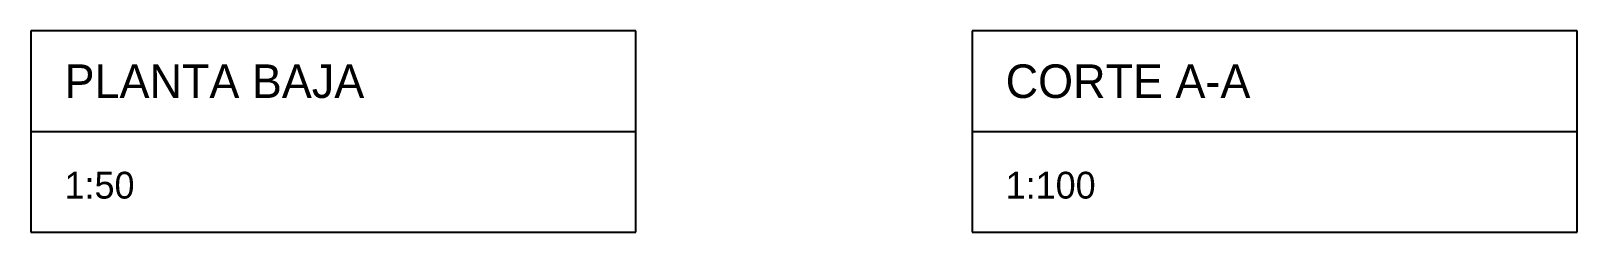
# Model space of a CAD drawing. Extents: x 10 to 240, y 10 to 40.
import ezdxf

# ---------------------------------------------------------------- set-up
doc = ezdxf.new("R2010")
doc.units = 0
doc.header["$MEASUREMENT"] = 0
doc.layers.get('0').update_dxf_attribs({"linetype": 'CONTINUOUS'})
doc.layers.add('TEXTOS', color=6, linetype='CONTINUOUS')

# ---------------------------------------------------------------- blocks, each defined once
blk = doc.blocks.new('CAJETIN')
for p, q in [((90, 30), (0, 30)), ((0, 30), (0, 0)), ((90, 0), (90, 30)), ((0, 15), (90, 15)), ((0, 0), (90, 0))]:
    blk.add_line(p, q)
at = {"layer": 'TEXTOS'}
for tag, p, height in [('PLANO', (5, 20), 5), ('ESCALA', (5, 5), 4)]:
    blk.add_attdef(tag, p, '', height=height, dxfattribs=at)

msp = doc.modelspace()

# ---------------------------------------------------------------- block references
for p, values in [((10, 10), {'PLANO': 'PLANTA BAJA', 'ESCALA': '1:50'}), ((150, 10), {'PLANO': 'CORTE A-A', 'ESCALA': '1:100'})]:
    msp.add_blockref('CAJETIN', p).add_auto_attribs(values)

doc.saveas('drawing.dxf')
